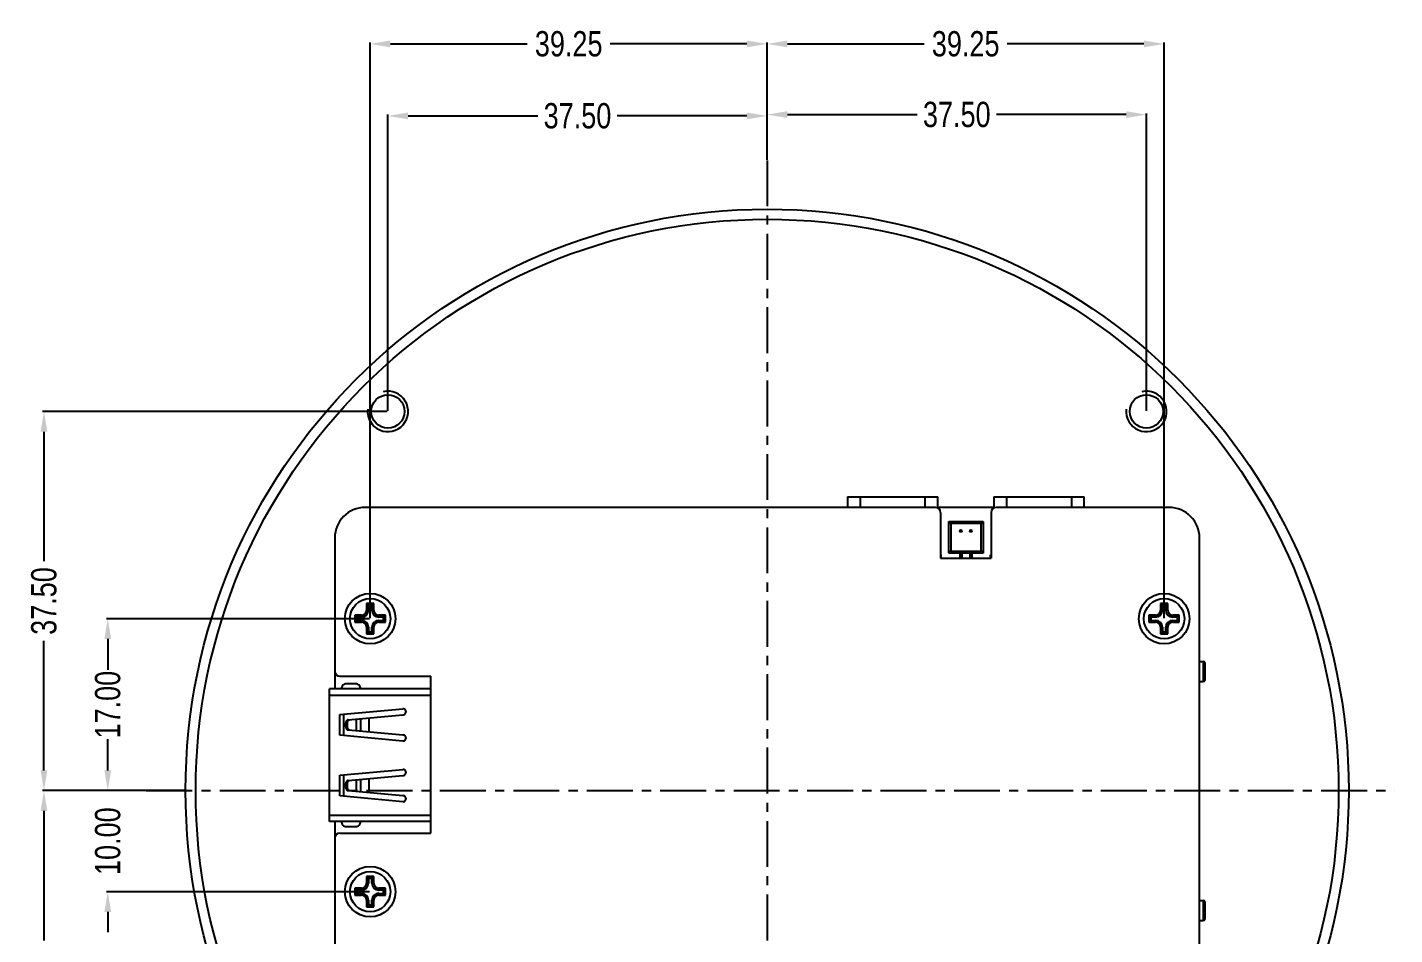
# Model space of a CAD drawing. Header units: inches. Extents: x -81 to 540, y -463 to 100.
# Drawn here: x 103 to 238.2, y -1.3 to 88.4 of the extents above; entities that cross this region are included whole.
import ezdxf

# ---------------------------------------------------------------- set-up
doc = ezdxf.new("R2010")
doc.units = ezdxf.units.IN
doc.header["$LTSCALE"] = 1.21
doc.header["$MEASUREMENT"] = 0
doc.header["$PDMODE"] = 3
doc.header["$PDSIZE"] = 0.3125
doc.linetypes.add('CENTER', pattern=[2, 1.25, -0.25, 0.25, -0.25])
doc.layers.get('0').update_dxf_attribs({"linetype": 'CONTINUOUS'})
doc.layers.get('Defpoints').update_dxf_attribs({"linetype": 'CONTINUOUS'})
doc.layers.add('02___PRT_ALL_AXES', color=7, linetype='CONTINUOUS')
doc.layers.add('DIM', color=3, linetype='CONTINUOUS')
doc.styles.get("Standard").update_dxf_attribs({"font": 'txt', "width": 0.8})
doc.dimstyles.get("Standard").update_dxf_attribs({"dimtxt": 0.15625, "dimasz": 0.1875, "dimexe": 0.125, "dimexo": 0.0625, "dimgap": 0.09, "dimtad": 0, "dimtih": 1, "dimtoh": 1, "dimzin": 4, "dimdsep": 46, "dimtxsty": 'STANDARD', "dimblk": '_FILLED', "dimblk1": '_FILLED', "dimblk2": '_FILLED', "dimcen": 0.09, "dimazin": 1, "dimtp": 0.01, "dimtm": 0.01, "dimtfac": 1, "dimtofl": 0, "dimtmove": 0, "dimatfit": 3, "dimldrblk": '_FILLED', "dimfxl": 1, "dimtolj": 1, "dimtzin": 4, "dimarcsym": 0})

# ---------------------------------------------------------------- blocks, each defined once
blk = doc.blocks.new('_FILLED')
at = {"color": 0, "linetype": 'ByBlock'}
blk.add_solid([(0, 0), (-1, 0.167), (-1, -0.167)], dxfattribs=at)
blk = doc.blocks.new('*D47')
at = {"layer": 'Defpoints', "color": 0}
for p in [(136.93, 29.92), (110.99, 12.92), (114.8, 12.92)]:
    blk.add_point(p, dxfattribs=at)
at = {"layer": 'DIM', "color": 0, "lineweight": -2}
for p, q in [((136.87, 29.92), (110.87, 29.92)), ((110.99, 27.92), (110.99, 24.85)), ((110.99, 14.92), (110.99, 18)), ((114.73, 12.92), (110.87, 12.92))]:
    blk.add_line(p, q, dxfattribs=at)
at = {"layer": 'DIM', "color": 0, "lineweight": -2, "xscale": 2, "yscale": 2, "zscale": 2}
for p, rotation in [((110.99, 29.92), 90), ((110.99, 12.92), 270)]:
    blk.add_blockref('_FILLED', p, dxfattribs=dict(at, rotation=rotation))
at = {"layer": 'DIM', "color": 0, "insert": (110.99, 21.42), "char_height": 2.5, "attachment_point": 5, "rotation": 90}
blk.add_mtext('\\A1;17.00', dxfattribs=at)
blk = doc.blocks.new('*D48')
at = {"layer": 'Defpoints', "color": 0}
for p in [(110.99, 12.92), (114.8, 12.92), (136.93, 2.92)]:
    blk.add_point(p, dxfattribs=at)
at = {"layer": 'DIM', "color": 0, "lineweight": -2}
for p, q in [((110.99, 14.92), (110.99, 16.92)), ((114.73, 12.92), (110.87, 12.92)), ((136.87, 2.92), (110.87, 2.92)), ((110.99, 0.92), (110.99, -1.08))]:
    blk.add_line(p, q, dxfattribs=at)
at = {"layer": 'DIM', "color": 0, "lineweight": -2, "xscale": 2, "yscale": 2, "zscale": 2}
for p, rotation in [((110.99, 12.92), 270), ((110.99, 2.92), 90)]:
    blk.add_blockref('_FILLED', p, dxfattribs=dict(at, rotation=rotation))
at = {"layer": 'DIM', "color": 0, "insert": (110.99, 7.92), "char_height": 2.5, "attachment_point": 5, "rotation": 90}
blk.add_mtext('\\A1;10.00', dxfattribs=at)
blk = doc.blocks.new('*D49')
at = {"layer": 'Defpoints', "color": 0}
for p in [(138.68, 50.42), (104.68, 12.92), (118.68, 12.92)]:
    blk.add_point(p, dxfattribs=at)
at = {"layer": 'DIM', "color": 0, "lineweight": -2}
for p, q in [((138.62, 50.42), (104.55, 50.42)), ((104.68, 48.42), (104.68, 35.6)), ((104.68, 14.92), (104.68, 27.75)), ((118.62, 12.92), (104.55, 12.92))]:
    blk.add_line(p, q, dxfattribs=at)
at = {"layer": 'DIM', "color": 0, "lineweight": -2, "xscale": 2, "yscale": 2, "zscale": 2}
for p, rotation in [((104.68, 50.42), 90), ((104.68, 12.92), 270)]:
    blk.add_blockref('_FILLED', p, dxfattribs=dict(at, rotation=rotation))
at = {"layer": 'DIM', "color": 0, "insert": (104.68, 31.67), "char_height": 2.5, "attachment_point": 5, "rotation": 90}
blk.add_mtext('\\A1;37.50', dxfattribs=at)
blk = doc.blocks.new('*D50')
at = {"layer": 'Defpoints', "color": 0}
for p in [(104.68, 12.92), (118.68, 12.92), (138.68, -24.58)]:
    blk.add_point(p, dxfattribs=at)
at = {"layer": 'DIM', "color": 0, "lineweight": -2}
for p, q in [((118.62, 12.92), (104.55, 12.92)), ((104.68, 10.92), (104.68, -1.9)), ((104.68, -22.58), (104.68, -9.75)), ((138.62, -24.58), (104.55, -24.58))]:
    blk.add_line(p, q, dxfattribs=at)
at = {"layer": 'DIM', "color": 0, "lineweight": -2, "xscale": 2, "yscale": 2, "zscale": 2}
for p, rotation in [((104.68, 12.92), 90), ((104.68, -24.58), 270)]:
    blk.add_blockref('_FILLED', p, dxfattribs=dict(at, rotation=rotation))
at = {"layer": 'DIM', "color": 0, "insert": (104.68, -5.83), "char_height": 2.5, "attachment_point": 5, "rotation": 90}
blk.add_mtext('\\A1;37.50', dxfattribs=at)
blk = doc.blocks.new('*D53')
at = {"layer": 'Defpoints', "color": 0}
for p in [(176.18, 79.65), (176.18, 75.25), (138.68, 50.42)]:
    blk.add_point(p, dxfattribs=at)
at = {"layer": 'DIM', "color": 0, "lineweight": -2}
for p, q in [((138.68, 50.49), (138.68, 79.78)), ((176.18, 75.31), (176.18, 79.78)), ((140.68, 79.65), (153.51, 79.65)), ((174.18, 79.65), (161.36, 79.65))]:
    blk.add_line(p, q, dxfattribs=at)
at = {"layer": 'DIM', "color": 0, "lineweight": -2, "xscale": 2, "yscale": 2, "zscale": 2, "rotation": 180}
blk.add_blockref('_FILLED', (138.68, 79.65), dxfattribs=at)
at = {"layer": 'DIM', "color": 0, "lineweight": -2, "xscale": 2, "yscale": 2, "zscale": 2}
blk.add_blockref('_FILLED', (176.18, 79.65), dxfattribs=at)
at = {"layer": 'DIM', "color": 0, "insert": (157.43, 79.65), "char_height": 2.5, "attachment_point": 5}
blk.add_mtext('\\A1;37.50', dxfattribs=at)
blk = doc.blocks.new('*D54')
at = {"layer": 'Defpoints', "color": 0}
for p in [(176.18, 79.78), (176.18, 75.25), (213.68, 50.42)]:
    blk.add_point(p, dxfattribs=at)
at = {"layer": 'DIM', "color": 0, "lineweight": -2}
for p, q in [((176.18, 75.31), (176.18, 79.9)), ((178.18, 79.78), (191.01, 79.78)), ((211.68, 79.78), (198.86, 79.78)), ((213.68, 50.49), (213.68, 79.9))]:
    blk.add_line(p, q, dxfattribs=at)
at = {"layer": 'DIM', "color": 0, "lineweight": -2, "xscale": 2, "yscale": 2, "zscale": 2, "rotation": 180}
blk.add_blockref('_FILLED', (176.18, 79.78), dxfattribs=at)
at = {"layer": 'DIM', "color": 0, "lineweight": -2, "xscale": 2, "yscale": 2, "zscale": 2}
blk.add_blockref('_FILLED', (213.68, 79.78), dxfattribs=at)
at = {"layer": 'DIM', "color": 0, "insert": (194.93, 79.78), "char_height": 2.5, "attachment_point": 5}
blk.add_mtext('\\A1;37.50', dxfattribs=at)
blk = doc.blocks.new('*D55')
at = {"layer": 'Defpoints', "color": 0}
for p in [(176.18, 86.77), (176.18, 75.25), (215.43, 29.92)]:
    blk.add_point(p, dxfattribs=at)
at = {"layer": 'DIM', "color": 0, "lineweight": -2}
for p, q in [((176.18, 75.31), (176.18, 86.9)), ((178.18, 86.77), (191.72, 86.77)), ((213.43, 86.77), (199.9, 86.77)), ((215.43, 29.99), (215.43, 86.9))]:
    blk.add_line(p, q, dxfattribs=at)
at = {"layer": 'DIM', "color": 0, "lineweight": -2, "xscale": 2, "yscale": 2, "zscale": 2, "rotation": 180}
blk.add_blockref('_FILLED', (176.18, 86.77), dxfattribs=at)
at = {"layer": 'DIM', "color": 0, "lineweight": -2, "xscale": 2, "yscale": 2, "zscale": 2}
blk.add_blockref('_FILLED', (215.43, 86.77), dxfattribs=at)
at = {"layer": 'DIM', "color": 0, "insert": (195.81, 86.77), "char_height": 2.5, "attachment_point": 5}
blk.add_mtext('\\A1;39.25', dxfattribs=at)
blk = doc.blocks.new('*D56')
at = {"layer": 'Defpoints', "color": 0}
for p in [(176.18, 86.77), (176.18, 75.25), (136.93, 29.92)]:
    blk.add_point(p, dxfattribs=at)
at = {"layer": 'DIM', "color": 0, "lineweight": -2}
for p, q in [((136.93, 29.99), (136.93, 86.9)), ((138.93, 86.77), (152.47, 86.77)), ((174.18, 86.77), (160.65, 86.77)), ((176.18, 75.31), (176.18, 86.9))]:
    blk.add_line(p, q, dxfattribs=at)
at = {"layer": 'DIM', "color": 0, "lineweight": -2, "xscale": 2, "yscale": 2, "zscale": 2, "rotation": 180}
blk.add_blockref('_FILLED', (136.93, 86.77), dxfattribs=at)
at = {"layer": 'DIM', "color": 0, "lineweight": -2, "xscale": 2, "yscale": 2, "zscale": 2}
blk.add_blockref('_FILLED', (176.18, 86.77), dxfattribs=at)
at = {"layer": 'DIM', "color": 0, "insert": (156.56, 86.77), "char_height": 2.5, "attachment_point": 5}
blk.add_mtext('\\A1;39.25', dxfattribs=at)

msp = doc.modelspace()

# ---------------------------------------------------------------- linework, layer by layer
at = {"color": 7, "linetype": 'Continuous'}
for p, q in [((184.122, 41.975), (184.122, 40.923)), ((184.122, 41.975), (193.062, 41.975)), ((185.402, 40.923), (185.402, 41.975)), ((191.782, 41.975), (191.782, 40.923)), ((193.062, 40.859), (193.062, 41.975)), ((198.599, 41.975), (207.539, 41.976)), ((198.599, 41.975), (198.599, 40.858)), ((199.879, 40.923), (199.879, 41.975)), ((206.259, 41.976), (206.259, 40.923)), ((207.539, 40.923), (207.539, 41.976)), ((192.831, 40.923), (136.432, 40.923)), ((198.599, 40.923), (193.062, 40.923)), ((215.932, 40.923), (198.831, 40.923)), ((193.331, 40.423), (193.331, 35.923)), ((194.131, 36.395), (194.131, 39.549)), ((194.131, 39.549), (197.531, 39.549)), ((194.231, 39.341), (194.231, 39.549)), ((197.431, 39.341), (194.231, 39.341)), ((194.334, 39.549), (194.334, 36.395)), ((197.328, 36.395), (197.328, 39.549)), ((197.431, 39.549), (197.431, 39.341)), ((197.531, 39.549), (197.531, 36.395)), ((198.331, 40.423), (198.331, 35.923)), ((133.432, 37.923), (133.432, 24.723)), ((218.932, -13.827), (218.932, 37.923)), ((194.231, 36.407), (194.231, 36.614)), ((194.231, 36.614), (197.431, 36.614)), ((197.431, 36.614), (197.431, 36.407)), ((193.382, 36.245), (193.331, 36.245)), ((193.331, 36.045), (193.382, 36.045)), ((193.331, 35.923), (198.331, 35.923)), ((193.382, 35.923), (193.382, 36.245)), ((197.531, 36.395), (194.131, 36.395)), ((197.431, 36.407), (194.231, 36.407)), ((195.231, 36.395), (195.231, 35.923)), ((195.431, 36.395), (195.431, 35.923)), ((196.231, 36.395), (196.231, 35.923)), ((196.431, 36.395), (196.431, 35.923)), ((198.28, 35.923), (198.28, 36.245)), ((198.331, 36.245), (198.28, 36.245)), ((198.28, 36.045), (198.331, 36.045)), ((136.582, 31.423), (136.582, 30.773)), ((136.582, 31.423), (136.769, 31.235)), ((137.282, 31.423), (136.582, 31.423)), ((136.769, 31.235), (136.769, 30.773)), ((137.094, 31.235), (136.769, 31.235)), ((137.282, 31.423), (137.094, 31.235)), ((137.094, 30.773), (137.094, 31.235)), ((137.282, 30.773), (137.282, 31.423)), ((215.782, 31.423), (215.082, 31.423)), ((215.082, 31.423), (215.082, 30.773)), ((215.082, 31.423), (215.269, 31.235)), ((215.594, 31.235), (215.269, 31.235)), ((215.269, 31.235), (215.269, 30.773)), ((215.782, 31.423), (215.594, 31.235)), ((215.594, 30.773), (215.594, 31.235)), ((215.782, 30.773), (215.782, 31.423)), ((135.432, 30.273), (135.432, 29.573)), ((135.432, 30.273), (135.619, 30.085)), ((136.082, 30.273), (135.432, 30.273)), ((135.432, 29.573), (135.619, 29.76)), ((135.619, 30.085), (135.619, 29.76)), ((136.082, 30.085), (135.619, 30.085)), ((135.619, 29.76), (136.082, 29.76)), ((136.082, 30.273), (136.082, 30.085)), ((136.082, 29.573), (136.082, 29.76)), ((136.582, 30.773), (136.769, 30.773)), ((137.282, 30.773), (137.094, 30.773)), ((137.782, 30.273), (137.782, 30.085)), ((138.432, 30.273), (137.782, 30.273)), ((138.244, 30.085), (137.782, 30.085)), ((137.782, 29.573), (137.782, 29.76)), ((137.782, 29.76), (138.244, 29.76)), ((138.432, 30.273), (138.244, 30.085)), ((138.244, 29.76), (138.244, 30.085)), ((138.432, 29.573), (138.244, 29.76)), ((138.432, 29.573), (138.432, 30.273)), ((214.582, 30.273), (213.932, 30.273)), ((213.932, 30.273), (213.932, 29.573)), ((213.932, 30.273), (214.119, 30.085)), ((213.932, 29.573), (214.119, 29.76)), ((214.582, 30.085), (214.119, 30.085)), ((214.119, 30.085), (214.119, 29.76)), ((214.119, 29.76), (214.582, 29.76)), ((214.582, 30.273), (214.582, 30.085)), ((214.582, 29.573), (214.582, 29.76)), ((215.082, 30.773), (215.269, 30.773)), ((215.782, 30.773), (215.594, 30.773)), ((216.932, 30.273), (216.282, 30.273)), ((216.282, 30.273), (216.282, 30.085)), ((216.744, 30.085), (216.282, 30.085)), ((216.282, 29.76), (216.744, 29.76)), ((216.282, 29.573), (216.282, 29.76)), ((216.932, 30.273), (216.744, 30.085)), ((216.744, 29.76), (216.744, 30.085)), ((216.932, 29.573), (216.744, 29.76)), ((216.932, 29.573), (216.932, 30.273)), ((135.432, 29.573), (136.082, 29.573)), ((136.582, 29.073), (136.582, 28.423)), ((136.582, 29.073), (136.769, 29.073)), ((136.582, 28.423), (136.769, 28.61)), ((136.582, 28.423), (137.282, 28.423)), ((136.769, 29.073), (136.769, 28.61)), ((136.769, 28.61), (137.094, 28.61)), ((137.094, 28.61), (137.094, 29.073)), ((137.282, 29.073), (137.094, 29.073)), ((137.282, 28.423), (137.094, 28.61)), ((137.282, 28.423), (137.282, 29.073)), ((137.782, 29.573), (138.432, 29.573)), ((213.932, 29.573), (214.582, 29.573)), ((215.082, 29.073), (215.269, 29.073)), ((215.082, 29.073), (215.082, 28.423)), ((215.082, 28.423), (215.269, 28.61)), ((215.082, 28.423), (215.782, 28.423)), ((215.269, 29.073), (215.269, 28.61)), ((215.269, 28.61), (215.594, 28.61)), ((215.782, 29.073), (215.594, 29.073)), ((215.594, 28.61), (215.594, 29.073)), ((215.782, 28.423), (215.594, 28.61)), ((215.782, 28.423), (215.782, 29.073)), ((216.282, 29.573), (216.932, 29.573)), ((218.932, 25.699), (219.306, 25.699)), ((219.306, 25.699), (219.306, 23.699)), ((133.429, 24.723), (133.429, 22.974)), ((219.456, 25.549), (219.456, 23.849)), ((133.932, 24.223), (142.929, 24.223)), ((135.488, 23.484), (134.588, 23.484)), ((142.929, 22.973), (142.929, 24.223)), ((218.932, 23.699), (219.306, 23.699)), ((132.927, 9.874), (132.928, 22.974)), ((142.928, 22.973), (132.928, 22.974)), ((132.928, 22.374), (142.928, 22.373)), ((142.927, 9.873), (142.928, 22.973)), ((133.927, 18.396), (133.928, 20.451)), ((133.928, 20.451), (140.15, 21.021)), ((134.294, 20.485), (134.293, 18.363)), ((134.752, 19.929), (140.15, 20.423)), ((134.696, 19.646), (134.524, 19.63)), ((134.524, 19.218), (134.524, 19.63)), ((134.524, 19.218), (134.696, 19.202)), ((134.696, 19.202), (134.696, 19.646)), ((135.556, 20.003), (135.555, 18.845)), ((136.001, 18.804), (136.001, 20.044)), ((136.823, 18.728), (136.823, 20.119)), ((140.15, 17.826), (133.927, 18.396)), ((134.752, 18.918), (140.15, 18.423)), ((133.927, 14.451), (140.15, 15.021)), ((133.927, 12.396), (133.927, 14.451)), ((134.293, 14.485), (134.293, 12.363)), ((134.696, 13.646), (134.524, 13.63)), ((134.524, 13.218), (134.524, 13.63)), ((134.696, 13.202), (134.696, 13.646)), ((134.751, 13.929), (140.15, 14.423)), ((135.555, 14.003), (135.555, 12.845)), ((136.001, 12.804), (136.001, 14.044)), ((136.822, 12.728), (136.822, 14.119)), ((140.149, 11.826), (133.927, 12.396)), ((134.524, 13.218), (134.696, 13.202)), ((134.751, 12.918), (140.149, 12.423)), ((142.927, 10.473), (132.927, 10.474)), ((142.927, 9.873), (132.927, 9.874)), ((133.426, 9.874), (133.425, 8.223)), ((142.929, 8.723), (142.929, 10.473)), ((133.432, 8.223), (133.432, -13.827)), ((133.932, 8.723), (142.929, 8.723)), ((134.588, 9.362), (135.488, 9.362)), ((136.582, 4.423), (136.582, 3.773)), ((136.582, 4.423), (136.769, 4.235)), ((137.282, 4.423), (136.582, 4.423)), ((136.769, 4.235), (136.769, 3.773)), ((137.094, 4.235), (136.769, 4.235)), ((137.282, 4.423), (137.094, 4.235)), ((137.094, 3.773), (137.094, 4.235)), ((137.282, 3.773), (137.282, 4.423)), ((135.432, 3.273), (135.432, 2.573)), ((135.432, 3.273), (135.619, 3.085)), ((136.082, 3.273), (135.432, 3.273)), ((135.432, 2.573), (135.619, 2.76)), ((135.619, 3.085), (135.619, 2.76)), ((136.082, 3.085), (135.619, 3.085)), ((135.619, 2.76), (136.082, 2.76)), ((136.082, 3.273), (136.082, 3.085)), ((136.082, 2.573), (136.082, 2.76)), ((136.582, 3.773), (136.769, 3.773)), ((137.282, 3.773), (137.094, 3.773)), ((137.782, 3.273), (137.782, 3.085)), ((138.432, 3.273), (137.782, 3.273)), ((138.244, 3.085), (137.782, 3.085)), ((137.782, 2.573), (137.782, 2.76)), ((137.782, 2.76), (138.244, 2.76)), ((138.432, 3.273), (138.244, 3.085)), ((138.244, 2.76), (138.244, 3.085)), ((138.432, 2.573), (138.244, 2.76)), ((138.432, 2.573), (138.432, 3.273)), ((135.432, 2.573), (136.082, 2.573)), ((136.582, 2.073), (136.582, 1.423)), ((136.582, 2.073), (136.769, 2.073)), ((136.582, 1.423), (136.769, 1.61)), ((136.582, 1.423), (137.282, 1.423)), ((136.769, 2.073), (136.769, 1.61)), ((136.769, 1.61), (137.094, 1.61)), ((137.094, 1.61), (137.094, 2.073)), ((137.282, 2.073), (137.094, 2.073)), ((137.282, 1.423), (137.094, 1.61)), ((137.282, 1.423), (137.282, 2.073)), ((137.782, 2.573), (138.432, 2.573)), ((218.932, 2.061), (219.302, 2.061)), ((219.302, 2.061), (219.302, 0.061)), ((219.452, 1.911), (219.452, 0.211)), ((218.932, 0.061), (219.302, 0.061))]:
    msp.add_line(p, q, dxfattribs=at)
for centre, radius in [((176.182, 12.923), 57.5), ((176.182, 12.923), 56.5), ((138.682, 50.423), 1.65), ((213.682, 50.423), 1.65), ((195.331, 38.601), 0.1), ((196.331, 38.601), 0.1), ((136.932, 29.923), 2.5), ((215.432, 29.923), 2.5), ((136.932, 2.923), 2.5)]:
    msp.add_circle(centre, radius, dxfattribs=at)
for centre, radius, start, end in [((136.432, 37.923), 3, 90, 180), ((192.831, 40.423), 0.5, 0, 90), ((198.831, 40.423), 0.5, 90, 180), ((215.932, 37.923), 3, 0, 90), ((136.082, 30.773), 0.688, 270, 0), ((136.082, 30.773), 0.5, 270, 0), ((136.082, 29.073), 0.688, 0, 90), ((137.782, 30.773), 0.688, 180, 270), ((137.782, 29.073), 0.688, 90, 180), ((137.782, 30.773), 0.5, 180, 270), ((214.582, 30.773), 0.688, 270, 0), ((214.582, 30.773), 0.5, 270, 0), ((214.582, 29.073), 0.688, 0, 90), ((216.282, 30.773), 0.688, 180, 270), ((216.282, 29.073), 0.688, 90, 180), ((216.282, 30.773), 0.5, 180, 270), ((136.082, 29.073), 0.5, 0, 90), ((137.782, 29.073), 0.5, 90, 180), ((214.582, 29.073), 0.5, 0, 90), ((216.282, 29.073), 0.5, 90, 180), ((219.306, 25.549), 0.15, 0, 90), ((133.932, 24.723), 0.5, 180, 270), ((134.588, 22.984), 0.5, 90, 181.16618), ((135.488, 22.984), 0.5, 358.81272, 90), ((219.306, 23.849), 0.15, 270, 0), ((140.178, 20.722), 0.3, 264.75996, 95.22777), ((140.177, 18.125), 0.3, 264.75996, 95.22777), ((140.177, 14.722), 0.3, 264.75996, 95.22777), ((140.177, 12.125), 0.3, 264.75996, 95.22777), ((134.588, 9.862), 0.5, 178.58803, 270), ((135.488, 9.862), 0.5, 270, 1.3912), ((133.932, 8.223), 0.5, 90, 180), ((136.082, 3.773), 0.688, 270, 0), ((136.082, 3.773), 0.5, 270, 0), ((136.082, 2.073), 0.688, 0, 90), ((137.782, 3.773), 0.688, 180, 270), ((137.782, 2.073), 0.688, 90, 180), ((137.782, 3.773), 0.5, 180, 270), ((136.082, 2.073), 0.5, 0, 90), ((137.782, 2.073), 0.5, 90, 180), ((219.302, 1.911), 0.15, 0, 90), ((219.302, 0.211), 0.15, 270, 0)]:
    msp.add_arc(centre, radius, start, end, dxfattribs=at)
for points, knots in [([(134.752, 19.929), (134.721, 19.926), (134.658, 19.905), (134.583, 19.836), (134.535, 19.74), (134.524, 19.667), (134.524, 19.63)], [0, 0, 0, 0, 0.2270804, 0.4690563, 0.7287863, 1, 1, 1, 1]), ([(134.524, 19.218), (134.524, 19.181), (134.535, 19.108), (134.583, 19.012), (134.658, 18.943), (134.721, 18.921), (134.752, 18.918)], [0, 0, 0, 0, 0.2712137, 0.5309437, 0.7729196, 1, 1, 1, 1]), ([(134.696, 19.645), (134.696, 19.682), (134.707, 19.755), (134.756, 19.851), (134.83, 19.921), (134.893, 19.942), (134.924, 19.945)], [0, 0, 0, 0, 0.2712137, 0.5309437, 0.7729196, 1, 1, 1, 1]), ([(134.924, 18.903), (134.893, 18.905), (134.83, 18.927), (134.755, 18.996), (134.707, 19.092), (134.696, 19.165), (134.696, 19.202)], [0, 0, 0, 0, 0.2270804, 0.4690563, 0.7287863, 1, 1, 1, 1]), ([(134.751, 13.929), (134.72, 13.926), (134.657, 13.905), (134.583, 13.836), (134.535, 13.74), (134.524, 13.667), (134.524, 13.63)], [0, 0, 0, 0, 0.2270804, 0.4690563, 0.7287863, 1, 1, 1, 1]), ([(134.696, 13.645), (134.696, 13.682), (134.707, 13.755), (134.755, 13.851), (134.829, 13.921), (134.892, 13.942), (134.923, 13.945)], [0, 0, 0, 0, 0.2712137, 0.5309437, 0.7729196, 1, 1, 1, 1]), ([(134.524, 13.218), (134.524, 13.181), (134.535, 13.108), (134.583, 13.012), (134.657, 12.943), (134.72, 12.921), (134.751, 12.918)], [0, 0, 0, 0, 0.2712137, 0.5309437, 0.7729196, 1, 1, 1, 1]), ([(134.923, 12.903), (134.892, 12.905), (134.829, 12.927), (134.755, 12.996), (134.707, 13.092), (134.696, 13.165), (134.696, 13.202)], [0, 0, 0, 0, 0.2270804, 0.4690563, 0.7287863, 1, 1, 1, 1])]:
    msp.add_open_spline(points, degree=3, knots=knots, dxfattribs=at)
at = {"layer": '02___PRT_ALL_AXES', "color": 7, "linetype": 'Continuous'}
for centre in [(136.932, 29.923), (215.432, 29.923), (136.932, 2.923)]:
    msp.add_circle(centre, 2, dxfattribs=at)
at = {"layer": 'DIM', "color": 6, "linetype": 'CENTER', "ltscale": 3}
for p, q in [((176.182, 75.249), (176.182, -50.255)), ((114.796, 12.923), (238.223, 12.923))]:
    msp.add_line(p, q, dxfattribs=at)
at = {"layer": 'DIM'}
for centre in [(138.682, 50.423), (213.682, 50.423)]:
    msp.add_arc(centre, 2, 173.92421, 103.08074, dxfattribs=at)

# ---------------------------------------------------------------- dimensions: what is measured, and where the dimension line sits
for base, p1, picture, middle in [((176.182, 86.771), (136.932, 29.923), '*D56', (156.557, 86.771)), ((176.182, 86.771), (215.432, 29.923), '*D55', (195.807, 86.771)), ((176.182, 79.651), (138.682, 50.423), '*D53', (157.432, 79.651)), ((176.182, 79.776), (213.682, 50.423), '*D54', (194.932, 79.776))]:
    dim = msp.add_linear_dim(base=base, p1=p1, p2=(176.182, 75.249), dimstyle='STANDARD', override={"dimtxt": 2.5, "dimasz": 2, "dimtih": 0, "dimtoh": 0, "dimzin": 0, "dimcen": 0.198, "dimadec": 0, "dimazin": 0, "dimtp": 0, "dimtm": 0, "dimtdec": 4, "dimtzin": 0}, dxfattribs=at)
    dim.commit()
    dim.dimension.update_dxf_attribs({"geometry": picture, "text_midpoint": middle})
for base, p1, p2, picture, middle in [((104.678, 12.923), (138.682, 50.423), (118.682, 12.923), '*D49', (104.678, 31.673)), ((110.993, 12.923), (136.932, 29.923), (114.796, 12.923), '*D47', (110.993, 21.423)), ((110.993, 12.923), (136.932, 2.923), (114.796, 12.923), '*D48', (110.993, 7.923)), ((104.678, 12.923), (138.682, -24.577), (118.682, 12.923), '*D50', (104.678, -5.827))]:
    dim = msp.add_linear_dim(base=base, p1=p1, p2=p2, angle=90, dimstyle='STANDARD', override={"dimtxt": 2.5, "dimasz": 2, "dimtih": 0, "dimtoh": 0, "dimzin": 0, "dimcen": 0.198, "dimadec": 0, "dimazin": 0, "dimtp": 0, "dimtm": 0, "dimtdec": 4, "dimtzin": 0}, dxfattribs=at)
    dim.commit()
    dim.dimension.update_dxf_attribs({"geometry": picture, "text_midpoint": middle})

doc.saveas('drawing.dxf')
